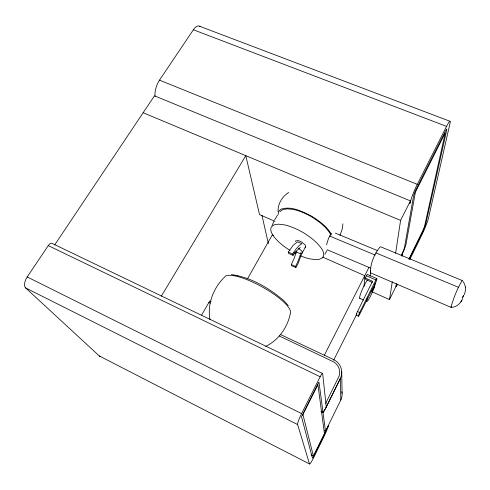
<?xml version="1.0" encoding="UTF-8"?>
<svg xmlns="http://www.w3.org/2000/svg" width="490" height="490" viewBox="0 0 490 490"><rect width="100%" height="100%" fill="white"/><g stroke="black" fill="none" stroke-linecap="round" stroke-linejoin="round"><path stroke-width="0.73" d="M463.142 281.628C465.972 285.37 466.076 290.527 464.22 294.717M364.076 286.307L364.744 275.68L322.726 257.121M370.177 276.225L370.654 270.284M278.069 211.613C277.714 203.816 282.203 196.545 288.684 192.478M278.247 214.479L278.498 211.741L280.672 209.322C291.207 205.555 302.238 211.49 311.511 216.133C319.094 220.88 326.885 226.276 331.332 234.263M395.608 253.281L400.593 220.396L410.424 200.9L154.466 95.826L54.678 244.927M372.082 291.807L389.513 299.58L392.294 281.658M410.424 200.9L409.995 203.405A14.963 1.795 -66.9 0 1 417.29 184.35L446.549 126.383A13.065 1.476 -67.3 0 1 449.961 123.529L428.487 218.111A14.302 1.341 -66.4 0 1 421.51 235.623L409.812 259.516M389.513 299.58L395.994 286.356L396.441 283.747M401.267 255.327L401.555 254.769A6.241 0.668 -66.3 0 0 404.66 246.55L413.529 196.135A6.413 0.772 -66.9 0 1 416.212 189.14L445.765 130.493A4.618 0.521 -67.3 0 1 446.819 129.599L425.761 223.893A7.724 0.723 -66.4 0 1 422.509 232.07L409.315 259.008M402.021 256.264L402.4 254.028L401.549 255.688M326.512 244.865L328.606 238.097L331.301 233.467M301.822 253.44L298.165 263.326A13.64 3.522 -66.6 0 1 295.856 267.583L291.593 265.727L291.317 264.588L294.276 258.071L296.432 251.676M300.897 252.932L298.557 259.914L295.593 266.444L295.856 267.583M375.162 283.147A10.112 1.237 -65.9 0 1 374.47 286.736L373.729 288.812A10.112 1.237 -65.9 0 1 368.1 300.296A10.112 1.237 -65.9 0 1 367.377 297.975M272.091 225.308L273.898 221.321M451.578 306.807L451.082 307.371L370.324 272.765C370.36 263.638 374.201 254.157 379.909 247.083L380.773 246.85L462.217 280.525C457.201 288.647 453.697 297.877 450.959 307.028L451.082 307.371C456.337 307.395 460.765 303.451 462.554 298.704M339.993 235.402L342.394 228.53L342.914 223.826M408.893 259.161L422.631 231.121A4.655 0.435 -66.4 0 0 424.591 226.184L445.269 132.778L415.367 192.3L406.057 243.965A9.708 1.035 -66.3 0 1 401.916 254.904M324.368 430.692L325.495 431.255L340.826 399.956L340.274 378.543A14.553 14.204 1.6 0 0 333.549 359.562M340.274 378.543L326.273 406.835A7.099 0.802 -64.8 0 1 322.965 412.059L321.066 411.122M325.495 431.255L323.039 412.635A8.887 1.004 -64.9 0 0 326.297 407.092L340.281 378.831M396.061 285.995L397.029 284.035M359.703 312.522L375.891 279.955A3.994 0.49 -66 0 1 376.847 278.602L376.694 280.066A3.994 0.49 -66 0 1 375.175 283.679L359.599 314.464A2.989 0.374 -65.7 0 1 358.374 316.044A2.989 0.374 -65.7 0 1 359.703 312.522L357.492 311.511L372.572 281.254L365.283 278.032L366.416 275.772A3.981 0.539 -66 0 1 367.396 274.437L376.975 278.62M325.666 403.411L339.055 376.173A12.513 12.213 1.6 0 0 334.076 362.116L279.374 336.011M333.543 359.574L280.262 334.425M333.641 360.199L356.959 313.784M309.502 463.95L297.614 424.548A10.076 1.354 -64.5 0 1 301.583 413.597L320.166 376.773A5.249 0.704 -64.9 0 1 322.634 373.496L52.589 243.634A4.771 2.438 -61.7 0 0 48.271 245.613L27.201 276.96A9.157 4.649 -59.8 0 0 25.578 287.887L99.305 355.973L309.502 463.95A9.782 0.974 -64.6 0 0 314.151 456.662L323.431 437.705A12.844 1.286 -64.7 0 0 328.349 425.859L324.956 432.786A6.296 0.631 -64.7 0 1 323.529 436.027L313.729 456.037A3.161 0.312 -64.6 0 1 312.436 458.058L301.509 416.763L318.077 383.548A2.303 0.306 -64.8 0 1 319.021 382.286L322.965 412.059M324.374 355.164L368.854 267.583M295.899 251.664A5.31 1.776 28.7 0 0 299.782 253.299L302.195 253.03L305.527 246.911A6.836 2.346 28.7 0 0 305.068 244.853L301.95 242.225A5.304 1.825 28.7 0 0 298.024 240.596L295.617 240.927A6.842 2.352 28.7 0 0 295.446 241.472M274.565 220.022L277.561 215.049M326.952 250.574L324.778 254.304M247.511 278.804L272.305 234.857L273.708 235.476M460.918 301.816L461.231 301.258M461.598 300.609L461.837 300.192M201.629 315.052L209.751 300.964L211.135 301.62M293.038 255.364L292.732 254.041L295.936 249.165L299.059 245.643L301.895 243.689L297.54 241.833L293.124 245.337L288.31 252.136L288.628 253.459L293.038 255.364L296.352 251.082L300.26 247.407M161.284 296.236L245.79 155.649L259.535 214.589L274.951 221.321M155.036 96.328A13.732 6.309 -70.5 0 1 159.495 80.152L193.366 29.774A12.023 5.212 -72.5 0 1 200.036 26.631M374.103 287.777L371.095 291.954L374.47 286.736M280.096 211.6L282.718 209.622L286.969 208.832L292.591 209.322A27.262 9.996 28.9 0 1 313.331 217.879L319.792 222.399L325.195 227.219L329.139 231.984A34.931 12.709 29 0 1 330.921 235.157M304.994 247.242L305.527 246.911M265.721 346.369C278.375 340.323 287.422 327.571 290.233 313.98A37.773 9.855 29 0 0 265.654 288.916A37.773 9.855 29 0 0 225.823 275.901C213.91 286.693 207.037 303.451 209.953 319.492M313.404 456.006L323.376 435.83A4.055 0.404 -64.7 0 0 324.417 433.43L317.937 384.705L302.361 415.612L302.857 414.264L313.404 456.006L311.113 454.812M231.433 274.602C251.039 277.309 268.949 287.955 283.796 300.658M237.264 275.386L237.705 275.515M199.467 26.203L450.096 121.318M193.366 29.774L446.549 126.383M159.495 80.152L417.29 184.35M335.374 233.124L377.698 250.709M375.891 252.889L458.493 287.305M329.599 236.027L375.162 255.051M143.154 112.725L400.593 220.396M327.13 249.71L370.434 268.036M288.31 252.136L292.732 254.041M291.317 264.588L295.593 266.444M366.416 275.772L375.891 279.955M372.345 282.43L365.785 279.521L365.283 278.032M359.691 298.3L363.543 300.027M356.199 315.205L358.404 316.209M208.863 302.502L210.247 303.163M48.271 245.613L320.166 376.773M321.146 411.704L323.039 412.635M27.201 276.96L301.583 413.597M25.578 287.887L297.614 424.548M298.582 248.381L301.711 250.996A6.86 2.297 28.7 0 1 302.195 253.03M290.013 250.451L283.894 246.305L278.608 241.864L274.48 237.399A35.329 12.146 28.7 0 1 271.564 226.662L274.112 224.818L278.32 224.163L283.918 224.769A27.471 9.482 28.9 0 1 304.749 233.522L311.291 238.036L316.773 242.807L320.815 247.487A35.194 12.054 29 0 1 322.34 257.82L319.364 259.296L314.954 259.614L309.441 258.787A27.134 9.255 28.8 0 1 300.56 255.86M284.12 300.946L288.267 305.607M261.985 215.496L268.355 243.567M462.217 280.525L462.278 281.027M322.634 373.496L326.297 407.092M465.347 286.944L465.371 287.256M341.689 371.298L342.087 393.397M295.911 253.722A27.134 9.255 28.8 0 1 293.914 252.687M360.083 298.281A10.088 1.335 -65.9 0 1 361.932 290.294A10.088 1.335 -65.9 0 1 367.739 279.974M356.518 314.978A2.989 0.38 -65.6 0 1 356.279 314.476A2.989 0.38 -65.6 0 1 357.492 311.511M100.15 356.34A9.09 3.51 -60.8 0 1 99.305 355.973M397.574 284.365A7.956 0.766 -66 0 1 395.994 286.356M341.849 391.724A13.04 12.863 9.1 0 1 340.813 399.95M462.48 297.859L463.558 295.39L462.48 297.859"/></g></svg>
